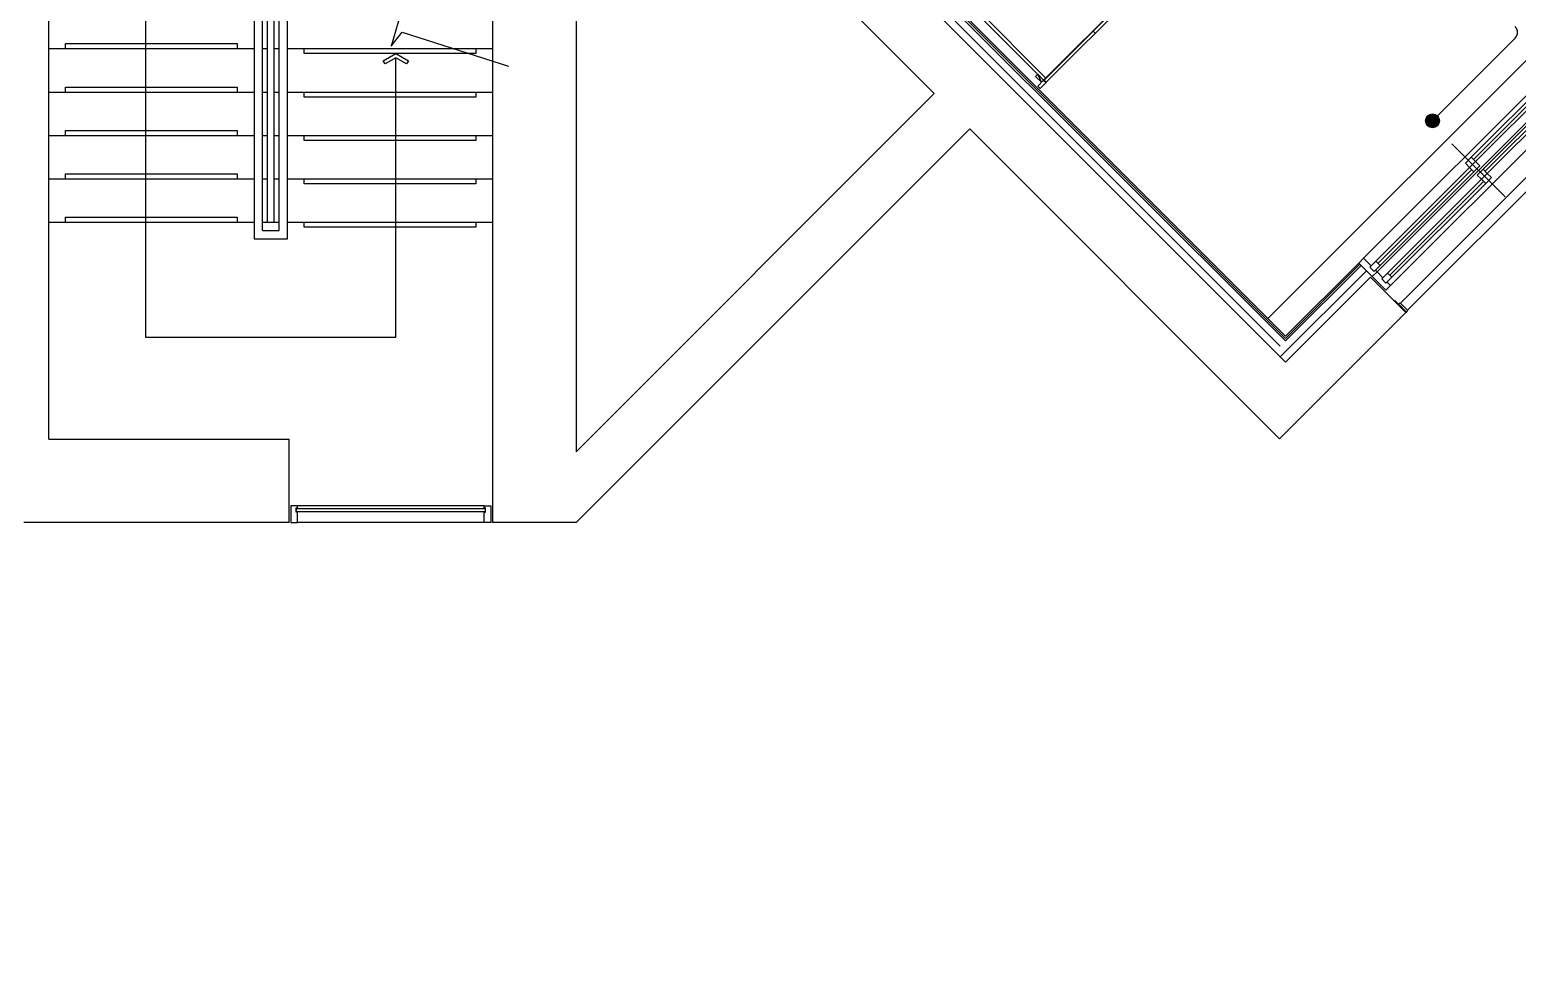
# Model space of a CAD drawing. Header units: millimetres. Extents: x 238075 to 303070, y -258150 to -205841.
# Drawn here: x 269639 to 278553, y -245316 to -239698 of the extents above; entities that cross this region are included whole.
import ezdxf

# ---------------------------------------------------------------- set-up
doc = ezdxf.new("R2010")
doc.units = ezdxf.units.MM
doc.header["$LTSCALE"] = 200
for name, color, linetype in [('-소화(SP헤드하향)', 2, 'Continuous'), ('L4', 4, 'Continuous'), ('아파트', 253, 'Continuous')]:
    doc.layers.add(name, color=color, linetype=linetype)

# ---------------------------------------------------------------- blocks, each defined once
blk = doc.blocks.new('A$C39172136')
at = {"layer": '-소화(SP헤드하향)'}
blk.add_hatch(color=0, dxfattribs=at).paths.add_polyline_path([(0, -42, -1), (0, 42, -1)])
at = {"layer": '-소화(SP헤드하향)', "color": 0}
blk.add_circle((0, 0), 42, dxfattribs=at)

msp = doc.modelspace()

# ---------------------------------------------------------------- linework, layer by layer
msp.add_line((278074.3, -240214.2, 54985.4), (278539.5, -239748.9, 54985.4))
msp.add_arc((278504.2, -239713.5, 54985.4), 50, 315, 45)
at = {"layer": 'L4'}
for p, q in [((269752.6, -242151.2, 54985.4), (269752.6, -237161.2, 54985.4)), ((272815.5, -237341.2, 54985.4), (277164.2, -241689.9, 54985.4)), ((277132.4, -241594.5), (272847.3, -237309.4)), ((277164.2, -241562.7), (272921.5, -237320)), ((272412.6, -237433.4, 54985.4), (272412.6, -242651.2, 54985.4)), ((272912.6, -237933.4, 54985.4), (275059.4, -240080.2, 54985.4)), ((272912.6, -237933.4, 54985.4), (272912.6, -242227, 54985.4)), ((270982.6, -238671.2, 0), (270982.6, -240951.2, 0)), ((271182.6, -240951.2, 0), (271182.6, -238671.2, 0)), ((270332.6, -238771.2, 0), (270332.6, -241541.2, 0)), ((271032.6, -240901.2, 0), (271032.6, -238721.2, 0)), ((271062.6, -240851.2, 0), (271062.6, -238771.2, 0)), ((271102.6, -240851.2, 0), (271102.6, -238771.2, 0)), ((271132.6, -240901.2, 0), (271132.6, -238721.2, 0)), ((279228.9, -239257.5), (277058.1, -241428.3)), ((275714.6, -239999.9), (276305.1, -239409.5)), ((276305.1, -239412.3), (275717.4, -239999.9)), ((275730.2, -240012.7), (276317.8, -239425.1)), ((271860.1, -239604.7, 0), (271805.1, -239797, 0)), ((277164.2, -241548.5), (275219.6, -239604)), ((275304.5, -239589.8), (275714.6, -239999.9)), ((275317.2, -239577.1), (275727.3, -239987.2)), ((277164.2, -241534.4), (275240.9, -239611)), ((269852.6, -239811.2, 0), (269852.6, -239781.2, 0)), ((269852.6, -239781.2, 0), (270882.6, -239781.2, 0)), ((270882.6, -239781.2, 0), (270882.6, -239811.2, 0)), ((271805.1, -239797, 0), (271871.1, -239711.8, 0)), ((271871.1, -239711.8, 0), (272507.6, -239916.8, 0)), ((276024, -239718.9), (276011.2, -239706.1)), ((269752.6, -239811.2, 0), (270982.6, -239811.2, 0)), ((271032.6, -239811.2, 0), (271062.6, -239811.2, 0)), ((271102.6, -239811.2, 0), (271132.6, -239811.2, 0)), ((271182.6, -239811.2, 0), (272412.6, -239811.2, 0)), ((271282.6, -239841.2, 0), (271282.6, -239811.2, 0)), ((272312.6, -239841.2, 0), (271282.6, -239841.2, 0)), ((271757.5, -239884.2, 0), (271832.6, -239841.2, 0)), ((271832.6, -239865.9, 0), (271768.1, -239902.8, 0)), ((271832.6, -239841.2, 0), (271907.8, -239884.2, 0)), ((271832.6, -241541.2, 0), (271832.6, -239865.9, 0)), ((271897.2, -239902.8, 0), (271832.6, -239865.9, 0)), ((272312.6, -239811.2, 0), (272312.6, -239841.2, 0)), ((277630.9, -241067.7), (278847.1, -239851.5)), ((271768.1, -239902.8, 0), (271757.5, -239884.2, 0)), ((271907.8, -239884.2, 0), (271897.2, -239902.8, 0)), ((277712.2, -241149), (278928.4, -239932.8)), ((278277.2, -240462.4), (278839.3, -239900.2)), ((278289.9, -240475.1), (278852.1, -239913)), ((278302.6, -240487.8), (278864.8, -239925.7)), ((269852.6, -240071.2, 0), (269852.6, -240041.2, 0)), ((269852.6, -240041.2, 0), (270882.6, -240041.2, 0)), ((270882.6, -240041.2, 0), (270882.6, -240071.2, 0)), ((275679.3, -239964.6), (275666.5, -239977.3)), ((275666.5, -239977.3), (275701.9, -240012.7)), ((275701.9, -240012.7), (275679.3, -239964.6)), ((275714.6, -239999.9), (275679.3, -239964.6)), ((275679.3, -240035.3), (275714.6, -239999.9)), ((275693.4, -240049.4), (275679.3, -240035.3)), ((275728.8, -240014.1), (275693.4, -240049.4)), ((275701.9, -240012.7), (275714.6, -239999.9)), ((275714.6, -239999.9), (275728.8, -240014.1)), ((275717.4, -239999.9), (275730.2, -240012.7)), ((277793.5, -241230.3), (279009.7, -240014.1)), ((278347.9, -240533.1), (278910, -239971)), ((278360.6, -240545.8), (278922.8, -239983.7)), ((278373.3, -240558.6), (278935.5, -239996.4)), ((269752.6, -240071.2, 0), (270982.6, -240071.2, 0)), ((271032.6, -240071.2, 0), (271062.6, -240071.2, 0)), ((271102.6, -240071.2, 0), (271132.6, -240071.2, 0)), ((271182.6, -240071.2, 0), (272412.6, -240071.2, 0)), ((271282.6, -240101.2, 0), (271282.6, -240071.2, 0)), ((272312.6, -240101.2, 0), (271282.6, -240101.2, 0)), ((272312.6, -240071.2, 0), (272312.6, -240101.2, 0)), ((272912.6, -242227, 54985.4), (275059.4, -240080.2, 54985.4)), ((277852.9, -241336.4), (279115.8, -240073.5)), ((277895.3, -241378.8), (279158.2, -240115.9)), ((269852.6, -240331.2, 0), (269852.6, -240301.2, 0)), ((269852.6, -240301.2, 0), (270882.6, -240301.2, 0)), ((270882.6, -240301.2, 0), (270882.6, -240331.2, 0)), ((272912.6, -242651.2, 54985.4), (275271.6, -240292.3, 54985.4)), ((275271.6, -240292.3, 54985.4), (277128.8, -242149.5, 54985.4)), ((269752.6, -240331.2, 0), (270982.6, -240331.2, 0)), ((271032.6, -240331.2, 0), (271062.6, -240331.2, 0)), ((271102.6, -240331.2, 0), (271132.6, -240331.2, 0)), ((271182.6, -240331.2, 0), (272412.6, -240331.2, 0)), ((271282.6, -240361.2, 0), (271282.6, -240331.2, 0)), ((272312.6, -240361.2, 0), (271282.6, -240361.2, 0)), ((272312.6, -240331.2, 0), (272312.6, -240361.2, 0)), ((278161.2, -240381.8), (278479.4, -240700)), ((278277.2, -240462.4), (278241.8, -240497.7)), ((278267.3, -240523.2), (278302.6, -240487.8)), ((278302.6, -240487.8), (278267.3, -240523.2)), ((278302.6, -240487.8), (278277.2, -240462.4)), ((278328.1, -240513.3), (278302.6, -240487.8)), ((269852.6, -240591.2, 0), (269852.6, -240561.2, 0)), ((269852.6, -240561.2, 0), (270882.6, -240561.2, 0)), ((270882.6, -240561.2, 0), (270882.6, -240591.2, 0)), ((277705.1, -241085.4), (278267.3, -240523.2)), ((277717.9, -241098.1), (278280, -240535.9)), ((277730.6, -241110.8), (278292.7, -240548.7)), ((278241.8, -240497.7), (278267.3, -240523.2)), ((278267.3, -240523.2), (278292.7, -240548.7)), ((278292.7, -240548.7), (278328.1, -240513.3)), ((278347.9, -240533.1), (278312.5, -240568.5)), ((278312.5, -240568.5), (278338, -240593.9)), ((278338, -240593.9), (278373.3, -240558.6)), ((278373.3, -240558.6), (278338, -240593.9)), ((278373.3, -240558.6), (278347.9, -240533.1)), ((278363.4, -240619.4), (278398.8, -240584)), ((278398.8, -240584), (278373.3, -240558.6)), ((269752.6, -240591.2, 0), (270982.6, -240591.2, 0)), ((271032.6, -240591.2, 0), (271062.6, -240591.2, 0)), ((271102.6, -240591.2, 0), (271132.6, -240591.2, 0)), ((271182.6, -240591.2, 0), (272412.6, -240591.2, 0)), ((271282.6, -240621.2, 0), (271282.6, -240591.2, 0)), ((272312.6, -240621.2, 0), (271282.6, -240621.2, 0)), ((272312.6, -240591.2, 0), (272312.6, -240621.2, 0)), ((277775.8, -241156.1), (278338, -240593.9)), ((277788.6, -241168.8), (278350.7, -240606.6)), ((277801.3, -241181.5), (278363.4, -240619.4)), ((278338, -240593.9), (278363.4, -240619.4)), ((269752.6, -240851.2, 0), (270982.6, -240851.2, 0)), ((269852.6, -240851.2, 0), (269852.6, -240821.2, 0)), ((269852.6, -240821.2, 0), (270882.6, -240821.2, 0)), ((270882.6, -240821.2, 0), (270882.6, -240851.2, 0)), ((271032.6, -240851.2, 0), (271132.6, -240851.2, 0)), ((271182.6, -240851.2, 0), (272412.6, -240851.2, 0)), ((271282.6, -240881.2, 0), (271282.6, -240851.2, 0)), ((272312.6, -240851.2, 0), (272312.6, -240881.2, 0)), ((271032.6, -240901.2, 0), (271132.6, -240901.2, 0)), ((272312.6, -240881.2, 0), (271282.6, -240881.2, 0)), ((270982.6, -240951.2, 0), (271182.6, -240951.2, 0)), ((277602.6, -241096), (277164.2, -241534.4)), ((277609.7, -241103), (277164.2, -241548.5)), ((277616.7, -241110.1), (277164.2, -241562.7)), ((277630.9, -241067.7), (277602.6, -241096)), ((277602.6, -241096), (277683.9, -241177.3)), ((277676.8, -241113.6), (277630.9, -241067.7)), ((277705.1, -241085.4), (277669.8, -241120.7)), ((277669.8, -241120.7), (277676.8, -241113.6)), ((277695.2, -241146.2), (277730.6, -241110.8)), ((277730.6, -241110.8), (277705.1, -241085.4)), ((277648.6, -241141.9), (277132.4, -241658.1)), ((277673.3, -241180.8, 54985.4), (277164.2, -241689.9, 54985.4)), ((277695.2, -241146.2), (277669.8, -241120.7)), ((277669.8, -241120.7), (277695.2, -241146.2)), ((277673.3, -241180.8, 54985.4), (277885.4, -241392.9, 54985.4)), ((277683.9, -241177.3), (277712.2, -241149)), ((277712.2, -241149), (277683.9, -241177.3)), ((277683.9, -241177.3), (277765.2, -241258.6)), ((277702.3, -241139.1), (277695.2, -241146.2)), ((277712.2, -241149), (277702.3, -241139.1)), ((277747.6, -241184.3), (277712.2, -241149)), ((277775.8, -241156.1), (277740.5, -241191.4)), ((277740.5, -241191.4), (277747.6, -241184.3)), ((277765.9, -241216.9), (277740.5, -241191.4)), ((277740.5, -241191.4), (277765.9, -241216.9)), ((277765.9, -241216.9), (277801.3, -241181.5)), ((277801.3, -241181.5), (277775.8, -241156.1)), ((277765.2, -241258.6), (277793.5, -241230.3)), ((277773, -241209.8), (277765.9, -241216.9)), ((277793.5, -241230.3), (277773, -241209.8)), ((277819.7, -241320.1), (277816.1, -241323.6)), ((277816.1, -241323.6), (277885.4, -241392.9)), ((277889, -241389.4), (277819.7, -241320.1)), ((277850.8, -241334.3), (277842.3, -241342.7)), ((277842.3, -241342.7), (277889, -241389.4)), ((277897.5, -241380.9), (277850.8, -241334.3)), ((277889, -241389.4), (277897.5, -241380.9)), ((277885.4, -241392.9, 54985.4), (277376.3, -241902.1, 54985.4)), ((277885.4, -241392.9), (277889, -241389.4)), ((270332.6, -241541.2, 0), (271832.6, -241541.2, 0)), ((277376.3, -241902.1, 54985.4), (277128.8, -242149.5, 54985.4)), ((269752.6, -242151.2, 54985.4), (271192.6, -242151.2, 54985.4)), ((271192.6, -242651.2, 54985.4), (271192.6, -242151.2, 54985.4)), ((271242.6, -242551.2, 0), (271202.6, -242551.2, 0)), ((271202.6, -242551.2, 0), (271202.6, -242651.2, 0)), ((271235.6, -242588.7, 0), (271235.6, -242563.7, 0)), ((271235.6, -242563.7, 0), (271242.6, -242563.7, 0)), ((271242.6, -242588.7, 0), (271235.6, -242588.7, 0)), ((271237.6, -242586.7, 0), (271237.6, -242566.7, 0)), ((271237.6, -242566.7, 0), (272367.6, -242566.7, 0)), ((272367.6, -242586.7, 0), (271237.6, -242586.7, 0)), ((272362.6, -242551.2, 0), (271242.6, -242551.2, 0)), ((271242.6, -242563.7, 0), (271242.6, -242551.2, 0)), ((271242.6, -242651.2, 0), (271242.6, -242588.7, 0)), ((272362.6, -242563.7, 0), (272362.6, -242551.2, 0)), ((272362.6, -242551.2, 0), (272402.6, -242551.2, 0)), ((272369.6, -242563.7, 0), (272362.6, -242563.7, 0)), ((272362.6, -242588.7, 0), (272369.6, -242588.7, 0)), ((272362.6, -242651.2, 0), (272362.6, -242588.7, 0)), ((272367.6, -242566.7, 0), (272367.6, -242586.7, 0)), ((272369.6, -242588.7, 0), (272369.6, -242563.7, 0)), ((272402.6, -242551.2, 0), (272402.6, -242651.2, 0)), ((271192.6, -242651.2, 54985.4), (269602.6, -242651.2, 54985.4)), ((271202.6, -242651.2, 0), (271242.6, -242651.2, 0)), ((272362.6, -242651.2, 0), (271242.6, -242651.2, 0)), ((272402.6, -242651.2, 0), (272362.6, -242651.2, 0)), ((272912.6, -242651.2, 54985.4), (272412.6, -242651.2, 54985.4))]:
    msp.add_line(p, q, dxfattribs=at)
at = {"layer": '아파트'}
msp.add_circle((263075.4, -230841.1, 54985.4), 25000, dxfattribs=at)

# ---------------------------------------------------------------- block references
at = {"layer": '-소화(SP헤드하향)', "ltscale": 0.2, "rotation": 45}
msp.add_blockref('A$C39172136', (278044.6, -240243.9, 54985.4), dxfattribs=at)

doc.saveas('drawing.dxf')
